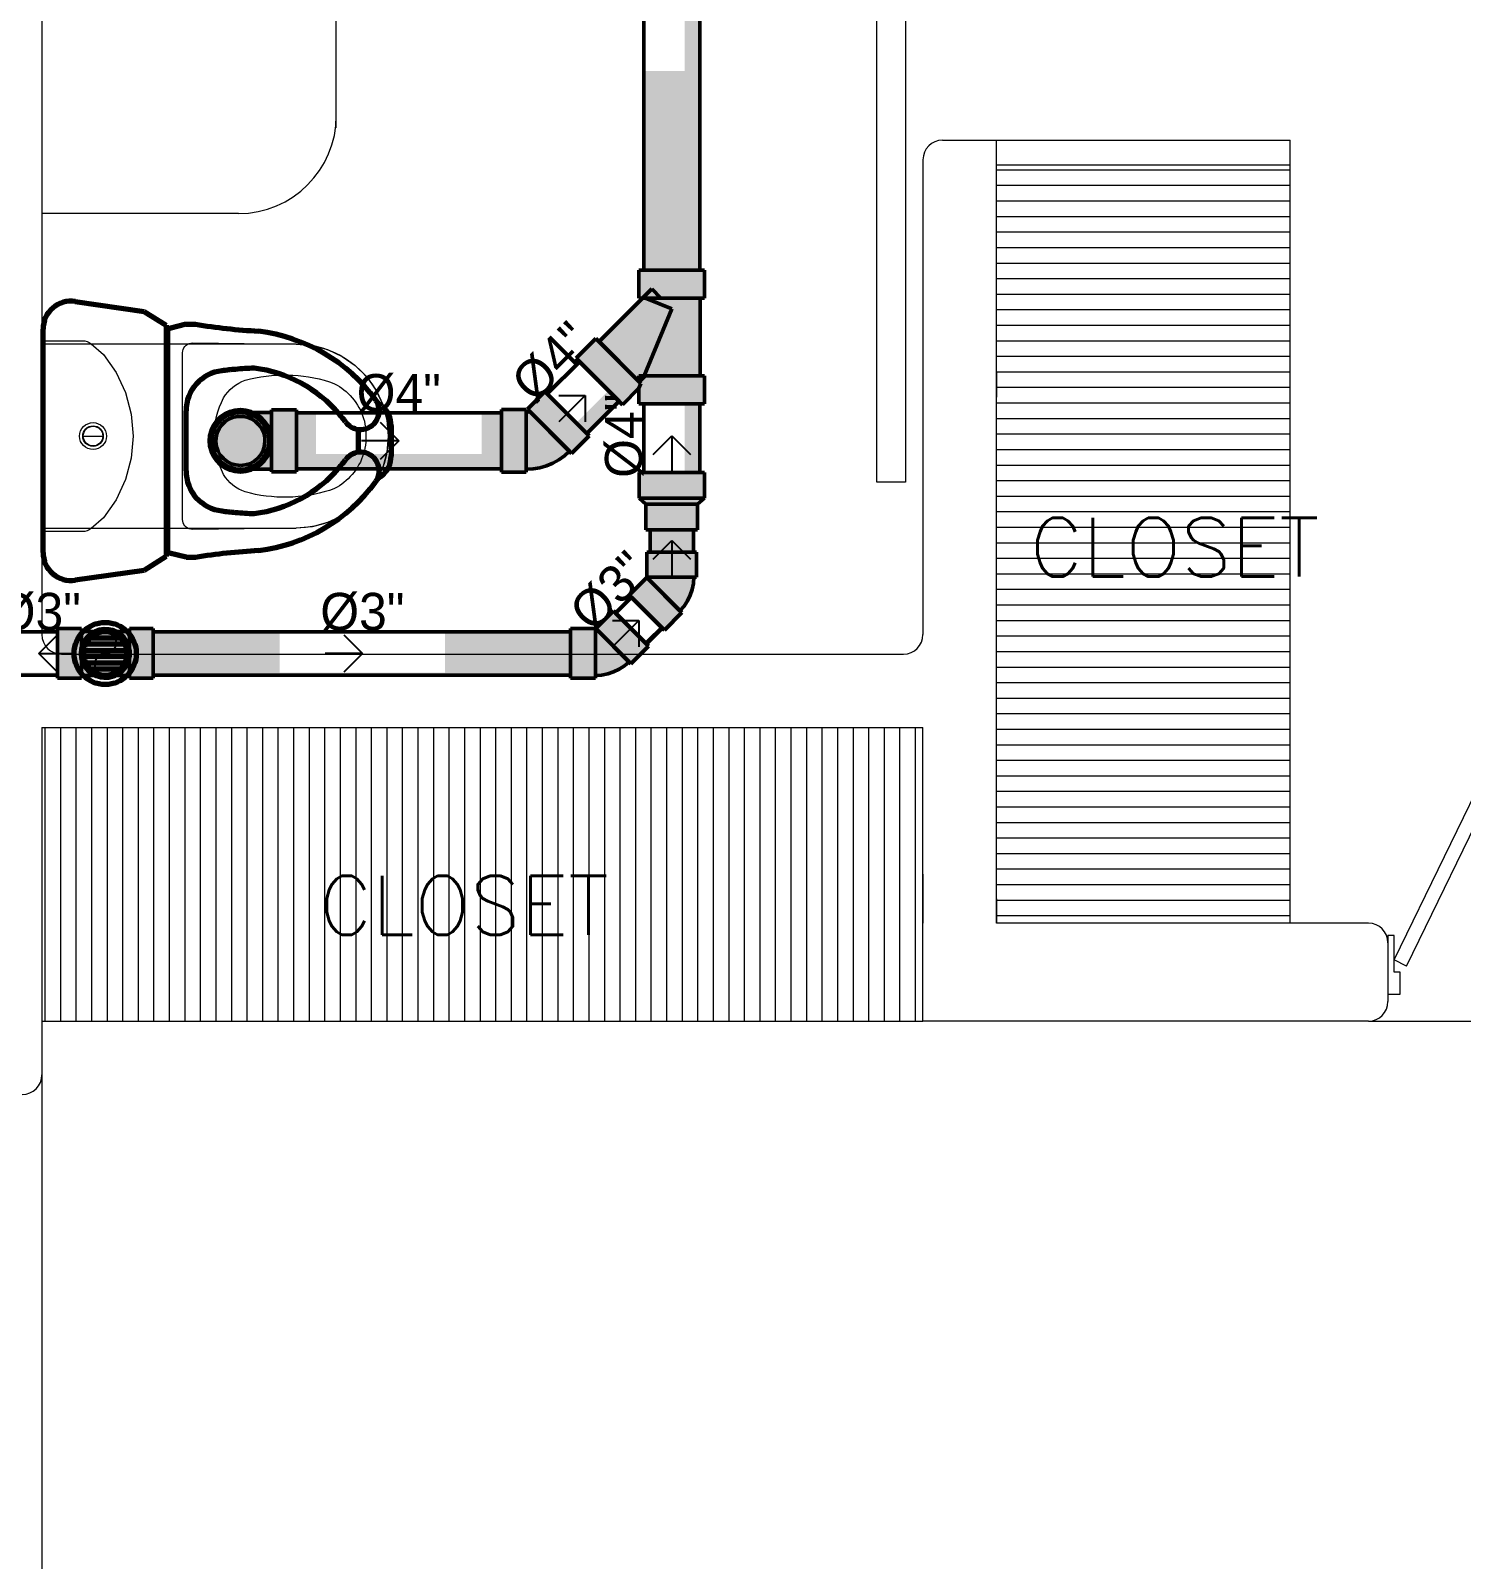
# Model space of a CAD drawing. Header units: metres. Extents: x -232 to 581, y 30 to 789.
# Drawn here: x 105.693 to 108.616, y 395.682 to 398.806 of the extents above; entities that cross this region are included whole.
import ezdxf

# ---------------------------------------------------------------- set-up
doc = ezdxf.new("R2010")
doc.units = ezdxf.units.M
for name, color, linetype, lineweight in [('A-DOOR', 35, 'Continuous', 5), ('A-WALL', 250, 'Continuous', 20), ('baños', 140, 'Continuous', 0), ('closets', 253, 'Continuous', 0), ('P-Fixt-Drn', 94, 'Continuous', 70), ('P-Fixt-Wcl', 94, 'Continuous', 70), ('textos', 7, 'Continuous', 0)]:
    doc.layers.add(name, color=color, linetype=linetype, lineweight=lineweight)
doc.layers.add('G-Risr-Std-Nplt', color=7, linetype='Continuous', lineweight=18, plot=False)
doc.layers.add('M-SY-PIPE-STANDARD-Drenaje Sanitario', color=7, linetype='Continuous', true_color=0x726558)
doc.layers.add('M-SY-PIPE-STANDARD-Drenaje Ventilacion', color=254, linetype='Continuous')
doc.layers.add('PISO', color=7, linetype='Continuous', lineweight=5, true_color=0xe6e6e6)
doc.styles.add('DS-CAST-01', font='GOTHIC.TTF', dxfattribs={"height": 3})
doc.styles.get("Standard").update_dxf_attribs({"font": 'arial.ttf'})

# ---------------------------------------------------------------- blocks, each defined once
blk = doc.blocks.new('puerta 1.00')
at = {"layer": 'A-DOOR'}
for p, q in [((-0.15, -0.0125), (-0.9369, -0.3949)), ((-0.1376, -0.038), (-0.15, -0.0125)), ((-0.1376, -0.038), (-0.9245, -0.4204)), ((-0.8946, -0.3743), (-0.8996, -0.3641)), ((-0.8777, -0.3661), (-0.8826, -0.3559)), ((-0.9369, -0.3949), (-0.9245, -0.4204)), ((-0.8822, -0.3998), (-0.8772, -0.4101)), ((-0.8653, -0.3916), (-0.8603, -0.4018))]:
    blk.add_line(p, q, dxfattribs=at)
for points in [[(-0.08, 0), (-0.08, -0.025), (-0.125, -0.025), (-0.125, -0.0125), (-0.2, -0.0125), (-0.2, 0), (-0.08, 0)], [(-0.08, -0.95), (-0.08, -0.925), (-0.125, -0.925), (-0.125, -0.9375), (-0.2, -0.9375), (-0.2, -0.95), (-0.08, -0.95)]]:
    blk.add_lwpolyline(points, dxfattribs=at)
blk.add_arc((0.0366, 0.1602), 1.1229, 211.1336, 257.8343, dxfattribs=at)
for points in [[(-0.8982, -0.3642), (-0.9033, -0.3642), (-0.912, -0.3591), (-0.917, -0.3504), (-0.917, -0.3403), (-0.912, -0.3316), (-0.9033, -0.3265), (-0.8932, -0.3265), (-0.8844, -0.3316), (-0.8794, -0.3403), (-0.8794, -0.3504), (-0.8844, -0.3591), (-0.8932, -0.3642), (-0.8982, -0.3642)], [(-0.8617, -0.4394), (-0.8667, -0.4394), (-0.8754, -0.4344), (-0.8805, -0.4256), (-0.8805, -0.4156), (-0.8754, -0.4068), (-0.8667, -0.4018), (-0.8566, -0.4018), (-0.8479, -0.4068), (-0.8428, -0.4156), (-0.8428, -0.4257), (-0.8479, -0.4344), (-0.8566, -0.4394), (-0.8617, -0.4394)]]:
    blk.add_open_spline(points, degree=2, dxfattribs=at)
blk = doc.blocks.new('Caroma_ToiletSuites')
at = {"layer": 'baños'}
for p, q in [((-64.3, 696.7), (-94, 682.8)), ((-32.6, 705.1), (-64.3, 696.7)), ((0, 708), (-32.6, 705.1)), ((32.6, 705.1), (0, 708)), ((64.3, 696.7), (32.6, 705.1)), ((94, 682.8), (64.3, 696.7)), ((-120.8, 664), (-144, 640.8)), ((-94, 682.8), (-120.8, 664)), ((120.8, 664), (94, 682.8)), ((144, 640.8), (120.8, 664)), ((-144, 640.8), (-162.8, 614)), ((162.8, 614), (144, 640.8)), ((-162.8, 614), (-176.7, 584.3)), ((176.7, 584.3), (162.8, 614)), ((-176.7, 584.3), (-185.1, 552.6)), ((185.1, 552.6), (176.7, 584.3)), ((-185.1, 552.6), (-188, 520)), ((188, 520), (185.1, 552.6)), ((-188, 520), (-190.5, 308)), ((-188, 0), (-188, 520)), ((188, 520), (188, 0)), ((190.5, 308), (188, 520)), ((-190.5, 308), (-190.2, 304.5)), ((-190.2, 304.5), (-189.3, 301.2)), ((-189.3, 301.2), (-187.8, 298)), ((-187.8, 298), (-185.8, 295.1)), ((-185.8, 295.1), (-183.4, 292.7)), ((-183.4, 292.7), (-180.5, 290.7)), ((-180.5, 290.7), (-177.3, 289.2)), ((-177.3, 289.2), (-174, 288.3)), ((-174, 288.3), (-170.5, 288)), ((-170.5, 288), (170.5, 288)), ((170.5, 288), (174, 288.3)), ((174, 288.3), (177.3, 289.2)), ((177.3, 289.2), (180.5, 290.7)), ((180.5, 290.7), (183.4, 292.7)), ((183.4, 292.7), (185.8, 295.1)), ((185.8, 295.1), (187.8, 298)), ((187.8, 298), (189.3, 301.2)), ((189.3, 301.2), (190.2, 304.5)), ((190.2, 304.5), (190.5, 308)), ((-88.9, 171.3), (-130, 152.2)), ((-45.1, 183.1), (-88.9, 171.3)), ((0, 187), (-45.1, 183.1)), ((45.1, 183.1), (0, 187)), ((88.9, 171.3), (45.1, 183.1)), ((130, 152.2), (88.9, 171.3)), ((-167.1, 126.2), (-188.7, 100.9)), ((-130, 152.2), (-167.1, 126.2)), ((0, 85), (0, 125)), ((167.1, 126.2), (130, 152.2)), ((188.7, 100.9), (167.1, 126.2)), ((-191.4, 97), (-193.4, 92.7)), ((-188.7, 100.9), (-191.4, 97)), ((191.4, 97), (188.7, 100.9)), ((193.4, 92.7), (191.4, 97)), ((-194.6, 88.2), (-195, 83.5)), ((-195, 83.5), (-195, 0)), ((-193.4, 92.7), (-194.6, 88.2)), ((194.6, 88.2), (193.4, 92.7)), ((195, 83.5), (194.6, 88.2)), ((195, 0), (195, 83.5)), ((-195, 0), (195, 0)), ((188, 0), (-188, 0))]:
    blk.add_line(p, q, dxfattribs=at)
for centre, radius, start, end in [((0, 520), 188, 0, 180), ((-2.7, 547.4), 115.2, 88.6565, 137.0404), ((2.7, 547.4), 115.2, 42.9609, 91.3415), ((-18.8, 556.1), 97.6, 134.3372, 160.9897), ((18.8, 556.1), 97.6, 19.01, 45.6643), ((183, 496.7), 307.9, 162.7713, 195.2143), ((-183, 496.7), 307.9, 344.7852, 17.2286), ((-36.1, 442.4), 82.4, 198.763, 239.3582), ((36.1, 442.4), 82.4, 300.6412, 341.2351), ((2.9, 529.9), 177.9, 242.916, 269.0659), ((-2.9, 529.9), 177.9, 270.9339, 297.0836), ((0, 105), 27.5, 0, 180), ((0, 105), 21, 0, 180), ((0, 105), 20, 0, 180), ((0, 105), 27.5, 180, 0), ((0, 105), 21, 180, 0), ((0, 105), 20, 180, 0)]:
    blk.add_arc(centre, radius, start, end, dxfattribs=at)
blk = doc.blocks.new('20.03.2026 LN 09 PRIMER NIVEL ARQ')
at = {"layer": 'closets', "transparency": 33554687}
h = blk.add_hatch(dxfattribs=at)
h.set_pattern_fill('LINE', color=1, scale=0.01, angle=180)
h.set_pattern_definition([(180, (-332.286196, -2867.15681), (-4e-18, -0.03175), [])])
h.paths.add_polyline_path([(3.8635, -45.2432), (3.8635, -46.7932), (4.4635, -46.7932), (4.4635, -45.2432)])
h = blk.add_hatch(dxfattribs=at)
h.set_pattern_fill('LINE', color=1, scale=0.01, angle=90)
h.set_pattern_definition([(90, (197.575293, 48.48093), (-0.03175, 2e-18), [])])
h.paths.add_polyline_path([(2.6689, -46.4044), (2.6689, -46.9932)], flags=16)
h.paths.add_polyline_path([(3.714, -46.3932), (3.714, -46.9932), (1.9135, -46.9932), (1.9135, -46.3932)])
at = {"layer": 'A-DOOR', "color": 1}
blk.add_lwpolyline([(3.6198, -44.7696), (3.6785, -44.7696), (3.6785, -45.8918), (3.6198, -45.8918)], close=True, dxfattribs=at)
at = {"layer": 'A-WALL', "color": 1}
for p, q in [((1.914, -42.8332), (1.914, -46.2032)), ((3.754, -45.1932), (3.864, -45.1932)), ((3.864, -46.7932), (3.864, -45.1932)), ((3.714, -45.2332), (3.714, -46.2032)), ((3.864, -45.6682), (3.864, -45.7182)), ((1.954, -46.2432), (3.674, -46.2432)), ((1.914, -46.3932), (3.714, -46.3932)), ((1.914, -46.3932), (1.914, -47.1032)), ((3.714, -46.9932), (3.714, -46.3932)), ((3.714, -46.6932), (3.714, -46.7932)), ((3.864, -46.7432), (3.864, -46.7932)), ((4.624, -46.7932), (3.864, -46.7932)), ((4.664, -46.8332), (4.664, -46.9532)), ((4.624, -46.9932), (3.7135, -46.9932))]:
    blk.add_line(p, q, dxfattribs=at)
for centre, start, end in [((3.754, -45.2332), 90, 180), ((1.954, -46.2032), 180, 270), ((3.674, -46.2032), 270, 360), ((4.624, -46.8332), 0, 90), ((4.624, -46.9532), 270, 0), ((1.874, -47.1032), 270, 360)]:
    blk.add_arc(centre, 0.04, start, end, dxfattribs=at)
at = {"layer": 'baños', "color": 1}
for p, q in [((2.5155, -45.1681), (2.5155, -43.9431)), ((2.3155, -45.3431), (1.9155, -45.3431))]:
    blk.add_line(p, q, dxfattribs=at)
blk.add_arc((2.3155, -45.1431), 0.2, 270, 0, dxfattribs=at)
at = {"layer": 'closets', "color": 1, "transparency": 33554687}
for p, q in [((3.8635, -45.1932), (4.464, -45.1932)), ((4.464, -46.7932), (4.464, -45.1932)), ((3.8635, -45.2432), (4.464, -45.2432)), ((1.9135, -46.9932), (3.7135, -46.9932))]:
    blk.add_line(p, q, dxfattribs=at)
at = {"layer": 'PISO', "color": 1}
for p, q in [((4.624, -46.9932), (5.654, -46.9932)), ((1.914, -47.1032), (1.914, -48.1332))]:
    blk.add_line(p, q, dxfattribs=at)
at = {"layer": 'A-DOOR', "color": 1, "xscale": -1.000000000000001, "rotation": 90}
blk.add_blockref('puerta 1.00', (4.664, -47.0182), dxfattribs=at)
at = {"layer": 'baños', "color": 1, "xscale": -0.000999999934791, "yscale": 0.000999999934791, "rotation": 270}
blk.add_blockref('Caroma_ToiletSuites', (1.9135, -45.7978), dxfattribs=at)
at = {"layer": 'baños', "color": 1, "linetype": 'Continuous'}
for tag, p in [('MODELNUMBER', (-12.0611, -62.0707)), ('MATERIAL', (-12.0611, -62.0709)), ('PRODUCT', (-12.0611, -62.0708)), ('TRADENAME', (-12.0611, -62.0708))]:
    blk.add_attdef(tag, p, '', height=0.0000254, rotation=359.9999, dxfattribs=at)
at = {"layer": 'textos', "color": 1, "char_height": 0.15, "attachment_point": 9}
for insert, width in [((5.931, -46.085), 3.405477), ((4.4785, -46.8166), 3.404877)]:
    blk.add_mtext('\\pxqc;{\\Fromans|c0;\\H0.8x;CLOSET\\H1.25x; }', dxfattribs=dict(at, insert=insert, width=width))
blk = doc.blocks.new('_Open90')
at = {"color": 0, "linetype": 'ByBlock', "lineweight": -2}
for p, q in [((-0.5, 0.5), (0, 0)), ((0, 0), (-1, 0)), ((0, 0), (-0.5, -0.5))]:
    blk.add_line(p, q, dxfattribs=at)
blk = doc.blocks.new('Aecb_Othr_Rnd_2Line_PipeBreak_Patt_Rise')
at = {"linetype": 'ByBlock', "lineweight": -2}
blk.add_hatch(color=0, dxfattribs=at).paths.add_polyline_path([(1, 0, 0.414214), (0, 1, -1), (0, 0, 1), (0, -1, 0.414214)])
at = {"color": 0, "linetype": 'ByBlock', "lineweight": -2}
for centre, start, end in [((0, 0.5), 270, 90), ((0, -0.5), 90, 270)]:
    blk.add_arc(centre, 0.5, start, end, dxfattribs=at)
at = {"layer": 'G-Risr-Std-Nplt', "color": 0, "linetype": 'ByBlock', "lineweight": -2}
blk.add_circle((0, 0), 1, dxfattribs=at)
blk = doc.blocks.new('Aecb_Duct_Rnd_2Line_Open')
at = {"layer": 'G-Risr-Std-Nplt', "color": 0, "linetype": 'ByBlock', "lineweight": -2}
blk.add_circle((0, 0), 1, dxfattribs=at)
blk = doc.blocks.new('DR 20.03.26 LN09')
at = {"layer": 'M-SY-PIPE-STANDARD-Drenaje Sanitario', "linetype": 'Continuous', "lineweight": 50}
for points in [[(-14228.69, -2317.8), (-14230.94, -2317.8), (-14230.94, -2333.83), (-14227.64, -2333.83), (-14227.64, -2347.13), (-14230.94, -2347.13), (-14230.94, -2363.15), (-14228.69, -2363.15), (-14226.44, -2363.15), (-14226.44, -2317.8)], [(-14234.8, -2368.65), (-14236.39, -2370.24), (-14232.65, -2373.98), (-14231.33, -2372.65), (-14231.33, -2373.9), (-14226.05, -2373.9), (-14226.05, -2371.65), (-14226.41, -2371.65), (-14226.41, -2365.4), (-14226.05, -2365.4), (-14226.05, -2363.15), (-14231.33, -2363.15), (-14231.33, -2365.4), (-14231.04, -2365.4), (-14234.54, -2368.9)], [(-14242.4, -2376.89), (-14242.4, -2379.41), (-14240.4, -2379.41), (-14240.4, -2379.17), (-14239.85, -2379.14), (-14239.3, -2379.05), (-14238.77, -2378.89), (-14238.26, -2378.68), (-14237.78, -2378.42), (-14237.33, -2378.1), (-14236.92, -2377.73), (-14236.75, -2377.9), (-14235.34, -2376.48), (-14238.89, -2372.92), (-14240.31, -2374.34), (-14240.14, -2374.5), (-14240.19, -2374.54), (-14240.23, -2374.57), (-14240.29, -2374.59), (-14240.34, -2374.6), (-14240.4, -2374.61), (-14240.4, -2374.37), (-14242.4, -2374.37)], [(-14235.52, -2376.29), (-14232.93, -2373.7), (-14233.78, -2372.85), (-14236.37, -2375.44)], [(-14265.87, -2376.45), (-14265.9, -2376.89), (-14265.87, -2377.33), (-14265.75, -2377.75), (-14265.57, -2378.14), (-14265.32, -2378.5), (-14265.01, -2378.81), (-14264.65, -2379.06), (-14264.25, -2379.25), (-14263.83, -2379.36), (-14263.39, -2379.4), (-14262.96, -2379.36), (-14262.54, -2379.25), (-14262.14, -2379.06), (-14261.78, -2378.81), (-14261.47, -2378.5), (-14261.22, -2378.14), (-14261.04, -2377.75), (-14260.92, -2377.33), (-14260.88, -2376.89), (-14260.92, -2376.45), (-14261.04, -2376.03), (-14261.22, -2375.63), (-14261.47, -2375.28), (-14261.78, -2374.97), (-14262.14, -2374.72), (-14262.54, -2374.53), (-14262.96, -2374.42), (-14263.39, -2374.38), (-14263.83, -2374.42), (-14264.25, -2374.53), (-14264.65, -2374.72), (-14265.01, -2374.97), (-14265.32, -2375.28), (-14265.57, -2375.63), (-14265.75, -2376.03)], [(-14265.86, -2376.46), (-14265.89, -2376.89), (-14265.86, -2377.32), (-14265.74, -2377.74), (-14265.56, -2378.14), (-14265.31, -2378.5), (-14265, -2378.8), (-14264.64, -2379.05), (-14264.25, -2379.24), (-14263.83, -2379.35), (-14263.39, -2379.39), (-14262.96, -2379.35), (-14262.54, -2379.24), (-14262.37, -2379.16), (-14262.37, -2379.17), (-14260.89, -2379.17), (-14260.89, -2379.39), (-14258.89, -2379.39), (-14258.89, -2374.39), (-14260.89, -2374.39), (-14260.89, -2374.61), (-14262.37, -2374.61), (-14262.37, -2374.62), (-14262.54, -2374.54), (-14262.96, -2374.43), (-14263.39, -2374.39), (-14263.83, -2374.43), (-14264.25, -2374.54), (-14264.64, -2374.72), (-14265, -2374.97), (-14265.31, -2375.28), (-14265.56, -2375.64), (-14265.74, -2376.03)], [(-14226.44, -2379.43), (-14226.44, -2373.9), (-14227.64, -2373.9), (-14227.64, -2379.43)], [(-14265.63, -2376.68), (-14265.63, -2377.1), (-14265.56, -2377.51), (-14265.41, -2377.89), (-14265.19, -2378.25), (-14264.91, -2378.55), (-14264.58, -2378.8), (-14264.21, -2378.99), (-14263.81, -2379.1), (-14263.39, -2379.14), (-14262.98, -2379.1), (-14262.58, -2378.99), (-14262.21, -2378.8), (-14261.88, -2378.55), (-14261.6, -2378.25), (-14261.38, -2377.89), (-14261.23, -2377.51), (-14261.15, -2377.1), (-14261.15, -2376.68), (-14261.23, -2376.27), (-14261.38, -2375.89), (-14261.6, -2375.53), (-14261.88, -2375.23), (-14262.21, -2374.98), (-14262.58, -2374.79), (-14262.98, -2374.68), (-14263.39, -2374.64), (-14263.81, -2374.68), (-14264.21, -2374.79), (-14264.58, -2374.98), (-14264.91, -2375.23), (-14265.19, -2375.53), (-14265.41, -2375.89), (-14265.56, -2376.27)], [(-14258.89, -2376.89), (-14258.89, -2379.14), (-14242.4, -2379.14), (-14242.4, -2376.89), (-14242.4, -2374.64), (-14243.99, -2374.64), (-14243.99, -2377.94), (-14257.3, -2377.94), (-14257.3, -2374.64), (-14258.89, -2374.64)], [(-14231.31, -2379.43), (-14231.31, -2381.51), (-14230.77, -2381.98), (-14230.77, -2384.06), (-14226.61, -2384.06), (-14226.61, -2381.98), (-14226.06, -2381.51), (-14226.06, -2379.43)], [(-14230.44, -2384.06), (-14230.44, -2385.86), (-14228.69, -2385.86), (-14226.94, -2385.86), (-14226.94, -2384.06), (-14228.69, -2384.06)], [(-14230.7, -2387.89), (-14232.11, -2389.3), (-14229.28, -2392.13), (-14227.87, -2390.71), (-14228.03, -2390.56), (-14227.7, -2390.18), (-14227.42, -2389.77), (-14227.2, -2389.32), (-14227.04, -2388.85), (-14226.94, -2388.36), (-14226.91, -2387.86), (-14226.69, -2387.86), (-14226.69, -2385.86), (-14230.69, -2385.86), (-14230.69, -2387.86), (-14230.47, -2387.86), (-14230.47, -2387.91), (-14230.49, -2387.96), (-14230.51, -2388), (-14230.54, -2388.04)], [(-14236.83, -2392), (-14236.83, -2396), (-14234.83, -2396), (-14234.83, -2395.78), (-14234.33, -2395.75), (-14233.84, -2395.65), (-14233.37, -2395.49), (-14232.92, -2395.27), (-14232.5, -2394.99), (-14232.13, -2394.66), (-14231.97, -2394.82), (-14230.56, -2393.4), (-14233.39, -2390.57), (-14234.8, -2391.99), (-14234.65, -2392.14), (-14234.68, -2392.17), (-14234.73, -2392.2), (-14234.78, -2392.21), (-14234.83, -2392.22), (-14234.83, -2392)], [(-14273.34, -2395.77), (-14273.35, -2395.78), (-14272.32, -2395.78), (-14272.32, -2396), (-14270.41, -2396), (-14270.41, -2392), (-14272.32, -2392), (-14272.32, -2392.22), (-14273.35, -2392.22), (-14273.34, -2392.23), (-14273.6, -2392.11), (-14273.97, -2392.02), (-14274.35, -2392), (-14274.73, -2392.05), (-14275.09, -2392.18), (-14275.16, -2392.22), (-14275.16, -2392.22), (-14276.19, -2392.22), (-14276.19, -2392), (-14278.1, -2392), (-14278.1, -2396), (-14276.19, -2396), (-14276.19, -2395.78), (-14275.16, -2395.78), (-14275.16, -2395.77), (-14275.09, -2395.82), (-14274.73, -2395.94), (-14274.35, -2396), (-14273.97, -2395.98), (-14273.6, -2395.89)], [(-14276.23, -2393.71), (-14276.25, -2394.09), (-14276.2, -2394.47), (-14276.07, -2394.83), (-14275.88, -2395.16), (-14275.63, -2395.45), (-14275.34, -2395.68), (-14275, -2395.85), (-14274.63, -2395.96), (-14274.25, -2396), (-14273.88, -2395.96), (-14273.51, -2395.85), (-14273.17, -2395.68), (-14272.87, -2395.45), (-14272.63, -2395.16), (-14272.44, -2394.83), (-14272.31, -2394.47), (-14272.26, -2394.09), (-14272.28, -2393.71), (-14272.36, -2393.34), (-14272.52, -2393), (-14272.74, -2392.69), (-14273.02, -2392.43), (-14273.34, -2392.22), (-14273.69, -2392.08), (-14274.06, -2392.01), (-14274.44, -2392.01), (-14274.82, -2392.08), (-14275.17, -2392.22), (-14275.49, -2392.43), (-14275.77, -2392.69), (-14275.99, -2393), (-14276.14, -2393.34)], [(-14275.99, -2393.75), (-14276, -2394.08), (-14275.96, -2394.41), (-14275.85, -2394.72), (-14275.68, -2395.01), (-14275.46, -2395.26), (-14275.2, -2395.47), (-14274.91, -2395.62), (-14274.59, -2395.72), (-14274.25, -2395.75), (-14273.92, -2395.72), (-14273.6, -2395.62), (-14273.31, -2395.47), (-14273.05, -2395.26), (-14272.83, -2395.01), (-14272.66, -2394.72), (-14272.55, -2394.41), (-14272.51, -2394.08), (-14272.52, -2393.75), (-14272.6, -2393.43), (-14272.74, -2393.12), (-14272.93, -2392.85), (-14273.17, -2392.62), (-14273.45, -2392.44), (-14273.76, -2392.32), (-14274.09, -2392.26), (-14274.42, -2392.26), (-14274.75, -2392.32), (-14275.06, -2392.44), (-14275.34, -2392.62), (-14275.58, -2392.85), (-14275.77, -2393.12), (-14275.91, -2393.43)], [(-14270.41, -2394), (-14270.41, -2395.75), (-14236.83, -2395.75), (-14236.83, -2394), (-14236.83, -2392.25), (-14246.93, -2392.25), (-14246.93, -2395.55), (-14260.23, -2395.55), (-14260.23, -2392.25), (-14270.41, -2392.25)], [(-14230.73, -2393.22), (-14229.46, -2391.95), (-14229.6, -2391.81), (-14230.88, -2393.08)]]:
    blk.add_hatch(color=251, dxfattribs=at).paths.add_polyline_path(points, flags=0)
at = {"layer": 'M-SY-PIPE-STANDARD-Drenaje Ventilacion', "linetype": 'Continuous', "lineweight": 50}
blk.add_hatch(color=254, dxfattribs=at).paths.add_polyline_path([(-14281.68, -2395.75), (-14278.1, -2395.75), (-14278.1, -2395.55), (-14281.68, -2395.55)], flags=0)
at = {"layer": 'M-SY-PIPE-STANDARD-Drenaje Sanitario', "color": 251, "linetype": 'Continuous', "lineweight": 50}
for points in [[(-14230.94, -2317.8), (-14230.94, -2363.15)], [(-14226.44, -2363.15), (-14226.44, -2317.8)], [(-14226.05, -2363.15), (-14231.33, -2363.15)], [(-14231.33, -2363.15), (-14231.33, -2365.4)], [(-14230.94, -2363.15), (-14226.44, -2363.15)], [(-14226.05, -2363.15), (-14226.05, -2365.4)], [(-14234.54, -2368.9), (-14230.3, -2364.66)], [(-14231.33, -2365.4), (-14226.05, -2365.4)], [(-14229.56, -2365.4), (-14230.8, -2365.4)], [(-14230.8, -2365.4), (-14228.69, -2366.27)], [(-14230.3, -2364.66), (-14229.56, -2365.4)], [(-14226.41, -2365.4), (-14229.56, -2365.4)], [(-14226.41, -2371.65), (-14226.41, -2365.4)], [(-14228.69, -2366.27), (-14230.91, -2371.65)], [(-14234.8, -2368.65), (-14236.39, -2370.24)], [(-14231.17, -2372.27), (-14234.8, -2368.65)], [(-14231.32, -2372.13), (-14234.54, -2368.9)], [(-14236.11, -2370.52), (-14238.71, -2373.11)], [(-14236.39, -2370.24), (-14232.65, -2373.98)], [(-14232.93, -2373.7), (-14236.11, -2370.52)], [(-14226.05, -2371.65), (-14231.33, -2371.65)], [(-14231.33, -2371.65), (-14231.33, -2372.12)], [(-14230.84, -2371.65), (-14231.32, -2372.13)], [(-14230.91, -2371.65), (-14230.84, -2371.65), (-14230.84, -2371.65)], [(-14230.91, -2371.65), (-14230.84, -2371.65)], [(-14226.41, -2371.65), (-14230.84, -2371.65)], [(-14226.05, -2371.65), (-14226.05, -2373.9)], [(-14240.31, -2374.34), (-14238.89, -2372.92)], [(-14235.34, -2376.48), (-14238.89, -2372.92)], [(-14238.71, -2373.11), (-14235.52, -2376.29)], [(-14231.33, -2372.65), (-14232.65, -2373.98)], [(-14231.33, -2372.65), (-14231.17, -2372.27)], [(-14231.33, -2372.65), (-14231.33, -2373.9)], [(-14263.39, -2379.4), (-14263.83, -2379.36), (-14264.25, -2379.25), (-14264.65, -2379.06), (-14265.01, -2378.81), (-14265.32, -2378.5), (-14265.57, -2378.14), (-14265.75, -2377.75), (-14265.87, -2377.33), (-14265.9, -2376.89), (-14265.87, -2376.45), (-14265.75, -2376.03), (-14265.57, -2375.63), (-14265.32, -2375.28), (-14265.01, -2374.97), (-14264.65, -2374.72), (-14264.25, -2374.53), (-14263.83, -2374.42), (-14263.39, -2374.38), (-14262.96, -2374.42), (-14262.54, -2374.53), (-14262.14, -2374.72), (-14261.78, -2374.97), (-14261.47, -2375.28), (-14261.22, -2375.63), (-14261.04, -2376.03), (-14260.92, -2376.45), (-14260.88, -2376.89), (-14260.92, -2377.33), (-14261.04, -2377.75), (-14261.22, -2378.14), (-14261.47, -2378.5), (-14261.78, -2378.81), (-14262.14, -2379.06), (-14262.54, -2379.25), (-14262.96, -2379.36), (-14263.39, -2379.4)], [(-14263.39, -2379.4), (-14262.96, -2379.36), (-14262.54, -2379.25), (-14262.14, -2379.06), (-14261.78, -2378.81), (-14261.47, -2378.5), (-14261.22, -2378.14), (-14261.04, -2377.75), (-14260.92, -2377.33), (-14260.88, -2376.89), (-14260.92, -2376.45), (-14261.04, -2376.03), (-14261.22, -2375.63), (-14261.47, -2375.28), (-14261.78, -2374.97), (-14262.14, -2374.72), (-14262.54, -2374.53), (-14262.96, -2374.42), (-14263.39, -2374.38), (-14263.83, -2374.42), (-14264.25, -2374.53), (-14264.65, -2374.72), (-14265.01, -2374.97), (-14265.32, -2375.28), (-14265.57, -2375.63), (-14265.75, -2376.03), (-14265.87, -2376.45), (-14265.9, -2376.89), (-14265.87, -2377.33), (-14265.75, -2377.75), (-14265.57, -2378.14), (-14265.32, -2378.5), (-14265.01, -2378.81), (-14264.65, -2379.06), (-14264.25, -2379.25), (-14263.83, -2379.36), (-14263.39, -2379.4)], [(-14263.39, -2379.39), (-14262.96, -2379.35), (-14262.54, -2379.24), (-14262.14, -2379.05), (-14261.79, -2378.8), (-14261.48, -2378.5), (-14261.23, -2378.14), (-14261.04, -2377.74), (-14260.93, -2377.32), (-14260.89, -2376.89), (-14260.93, -2376.46), (-14261.04, -2376.03), (-14261.23, -2375.64), (-14261.48, -2375.28), (-14261.79, -2374.97), (-14262.14, -2374.72), (-14262.54, -2374.54), (-14262.96, -2374.43), (-14263.39, -2374.39), (-14263.83, -2374.43), (-14264.25, -2374.54), (-14264.64, -2374.72), (-14265, -2374.97), (-14265.31, -2375.28), (-14265.56, -2375.64), (-14265.74, -2376.03), (-14265.86, -2376.46), (-14265.89, -2376.89), (-14265.86, -2377.32), (-14265.74, -2377.74), (-14265.56, -2378.14), (-14265.31, -2378.5), (-14265, -2378.8), (-14264.64, -2379.05), (-14264.25, -2379.24), (-14263.83, -2379.35), (-14263.39, -2379.39)], [(-14260.89, -2374.39), (-14260.89, -2376.89)], [(-14260.89, -2374.39), (-14258.89, -2374.39)], [(-14258.89, -2379.39), (-14258.89, -2374.39)], [(-14242.4, -2374.37), (-14242.4, -2376.89)], [(-14242.4, -2374.37), (-14240.4, -2374.37)], [(-14240.4, -2376.89), (-14240.4, -2374.37)], [(-14240.31, -2374.34), (-14236.75, -2377.9)], [(-14235.52, -2376.29), (-14232.93, -2373.7)], [(-14231.33, -2373.9), (-14226.05, -2373.9)], [(-14226.44, -2373.9), (-14230.94, -2373.9)], [(-14230.94, -2373.9), (-14230.94, -2379.43)], [(-14226.44, -2379.43), (-14226.44, -2373.9)], [(-14263.39, -2379.17), (-14262.97, -2379.13), (-14262.57, -2379.02), (-14262.19, -2378.83), (-14261.86, -2378.58), (-14261.57, -2378.26), (-14261.35, -2377.91), (-14261.2, -2377.51), (-14261.12, -2377.1), (-14261.12, -2376.68), (-14261.2, -2376.27), (-14261.35, -2375.87), (-14261.57, -2375.51), (-14261.86, -2375.2), (-14262.19, -2374.95), (-14262.57, -2374.76), (-14262.97, -2374.65), (-14263.39, -2374.61), (-14263.81, -2374.65), (-14264.22, -2374.76), (-14264.59, -2374.95), (-14264.93, -2375.2), (-14265.21, -2375.51), (-14265.44, -2375.87), (-14265.59, -2376.27), (-14265.67, -2376.68), (-14265.67, -2377.1), (-14265.59, -2377.51), (-14265.44, -2377.91), (-14265.21, -2378.26), (-14264.93, -2378.58), (-14264.59, -2378.83), (-14264.22, -2379.02), (-14263.81, -2379.13), (-14263.39, -2379.17)], [(-14263.39, -2378.87), (-14263.02, -2378.83), (-14262.66, -2378.73), (-14262.32, -2378.55), (-14262.03, -2378.32), (-14261.78, -2378.04), (-14261.59, -2377.71), (-14261.47, -2377.36), (-14261.42, -2376.98), (-14261.44, -2376.61), (-14261.52, -2376.24), (-14261.68, -2375.9), (-14261.9, -2375.59), (-14262.17, -2375.33), (-14262.49, -2375.13), (-14262.84, -2374.99), (-14263.21, -2374.92), (-14263.58, -2374.92), (-14263.95, -2374.99), (-14264.3, -2375.13), (-14264.62, -2375.33), (-14264.89, -2375.59), (-14265.11, -2375.9), (-14265.26, -2376.24), (-14265.35, -2376.61), (-14265.37, -2376.98), (-14265.32, -2377.36), (-14265.19, -2377.71), (-14265.01, -2378.04), (-14264.76, -2378.32), (-14264.46, -2378.55), (-14264.13, -2378.73), (-14263.77, -2378.83), (-14263.39, -2378.87)], [(-14263.39, -2378.87), (-14263.02, -2378.83), (-14262.66, -2378.73), (-14262.32, -2378.55), (-14262.03, -2378.32), (-14261.78, -2378.04), (-14261.59, -2377.71), (-14261.47, -2377.36), (-14261.42, -2376.98), (-14261.44, -2376.61), (-14261.52, -2376.24), (-14261.68, -2375.9), (-14261.9, -2375.59), (-14262.17, -2375.33), (-14262.49, -2375.13), (-14262.84, -2374.99), (-14263.21, -2374.92), (-14263.58, -2374.92), (-14263.95, -2374.99), (-14264.3, -2375.13), (-14264.62, -2375.33), (-14264.89, -2375.59), (-14265.11, -2375.9), (-14265.26, -2376.24), (-14265.35, -2376.61), (-14265.37, -2376.98), (-14265.32, -2377.36), (-14265.19, -2377.71), (-14265.01, -2378.04), (-14264.76, -2378.32), (-14264.46, -2378.55), (-14264.13, -2378.73), (-14263.77, -2378.83), (-14263.39, -2378.87)], [(-14260.89, -2374.61), (-14263.39, -2374.61)], [(-14260.89, -2379.17), (-14260.89, -2374.61)], [(-14242.4, -2374.64), (-14258.89, -2374.64)], [(-14258.89, -2374.64), (-14258.89, -2379.14)], [(-14242.4, -2379.14), (-14242.4, -2374.64)], [(-14240.4, -2374.61), (-14240.34, -2374.6), (-14240.29, -2374.59), (-14240.23, -2374.57), (-14240.19, -2374.54), (-14240.14, -2374.5)], [(-14240.4, -2379.17), (-14240.4, -2374.61)], [(-14240.14, -2374.5), (-14236.92, -2377.73)], [(-14236.75, -2377.9), (-14235.34, -2376.48)], [(-14260.89, -2376.89), (-14260.89, -2379.39)], [(-14242.4, -2376.89), (-14242.4, -2379.41)], [(-14240.4, -2379.41), (-14240.4, -2376.89)], [(-14236.92, -2377.73), (-14237.33, -2378.1), (-14237.78, -2378.42), (-14238.26, -2378.68), (-14238.77, -2378.89), (-14239.3, -2379.05), (-14239.85, -2379.14), (-14240.4, -2379.17)], [(-14263.39, -2379.17), (-14260.89, -2379.17)], [(-14258.89, -2379.14), (-14242.4, -2379.14)], [(-14260.89, -2379.39), (-14258.89, -2379.39)], [(-14242.4, -2379.41), (-14240.4, -2379.41)], [(-14226.06, -2379.43), (-14231.31, -2379.43)], [(-14231.31, -2379.43), (-14231.31, -2381.51)], [(-14230.94, -2379.43), (-14226.44, -2379.43)], [(-14226.06, -2379.43), (-14226.06, -2381.51)], [(-14230.77, -2381.98), (-14231.31, -2381.51)], [(-14231.31, -2381.51), (-14226.06, -2381.51)], [(-14231.31, -2381.51), (-14226.06, -2381.51)], [(-14226.06, -2381.51), (-14226.61, -2381.98)], [(-14226.61, -2381.98), (-14230.77, -2381.98)], [(-14226.61, -2381.98), (-14230.77, -2381.98)], [(-14230.77, -2381.98), (-14230.77, -2384.06)], [(-14226.61, -2381.98), (-14226.61, -2384.06)], [(-14230.77, -2384.06), (-14226.61, -2384.06)], [(-14230.44, -2384.06), (-14230.44, -2385.86)], [(-14226.94, -2384.06), (-14230.44, -2384.06)], [(-14226.94, -2385.86), (-14226.94, -2384.06)], [(-14230.69, -2385.86), (-14230.69, -2387.86)], [(-14226.69, -2385.86), (-14230.69, -2385.86)], [(-14230.44, -2385.86), (-14226.94, -2385.86)], [(-14226.69, -2385.86), (-14226.69, -2387.86)], [(-14230.7, -2387.89), (-14232.11, -2389.3)], [(-14227.87, -2390.71), (-14230.7, -2387.89)], [(-14230.69, -2387.86), (-14226.69, -2387.86)], [(-14230.54, -2388.04), (-14230.51, -2388), (-14230.49, -2387.96), (-14230.47, -2387.91), (-14230.47, -2387.86)], [(-14230.47, -2387.86), (-14226.91, -2387.86)], [(-14226.91, -2387.86), (-14226.94, -2388.36), (-14227.04, -2388.85), (-14227.2, -2389.32), (-14227.42, -2389.77), (-14227.7, -2390.18), (-14228.03, -2390.56)], [(-14228.03, -2390.56), (-14230.54, -2388.04)], [(-14231.94, -2389.48), (-14233.21, -2390.75)], [(-14232.11, -2389.3), (-14229.28, -2392.13)], [(-14229.46, -2391.95), (-14231.94, -2389.48)], [(-14233.39, -2390.57), (-14234.8, -2391.99)], [(-14230.56, -2393.4), (-14233.39, -2390.57)], [(-14233.21, -2390.75), (-14230.73, -2393.22)], [(-14227.87, -2390.71), (-14229.28, -2392.13)], [(-14278.1, -2392), (-14278.1, -2396)], [(-14276.19, -2392), (-14278.1, -2392)], [(-14276.25, -2394), (-14276.22, -2394.38), (-14276.11, -2394.74), (-14275.94, -2395.08), (-14275.7, -2395.38), (-14275.41, -2395.63), (-14275.09, -2395.82), (-14274.73, -2395.94), (-14274.35, -2396), (-14273.97, -2395.98), (-14273.6, -2395.89), (-14273.25, -2395.73), (-14272.94, -2395.51), (-14272.68, -2395.23), (-14272.48, -2394.91), (-14272.34, -2394.56), (-14272.26, -2394.19), (-14272.26, -2393.81), (-14272.34, -2393.43), (-14272.48, -2393.08), (-14272.68, -2392.76), (-14272.94, -2392.49), (-14273.25, -2392.27), (-14273.6, -2392.11), (-14273.97, -2392.02), (-14274.35, -2392), (-14274.73, -2392.05), (-14275.09, -2392.18), (-14275.41, -2392.37), (-14275.7, -2392.62), (-14275.94, -2392.92), (-14276.11, -2393.25), (-14276.22, -2393.62), (-14276.25, -2394)], [(-14274.25, -2396), (-14274.63, -2395.96), (-14275, -2395.85), (-14275.34, -2395.68), (-14275.63, -2395.45), (-14275.88, -2395.16), (-14276.07, -2394.83), (-14276.2, -2394.47), (-14276.25, -2394.09), (-14276.23, -2393.71), (-14276.14, -2393.34), (-14275.99, -2393), (-14275.77, -2392.69), (-14275.49, -2392.43), (-14275.17, -2392.22), (-14274.82, -2392.08), (-14274.44, -2392.01), (-14274.06, -2392.01), (-14273.69, -2392.08), (-14273.34, -2392.22), (-14273.02, -2392.43), (-14272.74, -2392.69), (-14272.52, -2393), (-14272.36, -2393.34), (-14272.28, -2393.71), (-14272.26, -2394.09), (-14272.31, -2394.47), (-14272.44, -2394.83), (-14272.63, -2395.16), (-14272.87, -2395.45), (-14273.17, -2395.68), (-14273.51, -2395.85), (-14273.88, -2395.96), (-14274.25, -2396)], [(-14276.19, -2393.5), (-14276.19, -2392)], [(-14276.19, -2392.22), (-14276.19, -2395.78)], [(-14276.19, -2392.22), (-14272.32, -2392.22)], [(-14276.04, -2394), (-14276, -2394.34), (-14275.91, -2394.66), (-14275.75, -2394.96), (-14275.54, -2395.23), (-14275.29, -2395.45), (-14274.99, -2395.62), (-14274.67, -2395.73), (-14274.34, -2395.78), (-14274, -2395.76), (-14273.67, -2395.68), (-14273.36, -2395.54), (-14273.09, -2395.34), (-14272.85, -2395.1), (-14272.67, -2394.81), (-14272.55, -2394.5), (-14272.48, -2394.17), (-14272.48, -2393.83), (-14272.55, -2393.5), (-14272.67, -2393.18), (-14272.85, -2392.9), (-14273.09, -2392.65), (-14273.36, -2392.46), (-14273.67, -2392.31), (-14274, -2392.23), (-14274.34, -2392.22), (-14274.67, -2392.27), (-14274.99, -2392.38), (-14275.29, -2392.55), (-14275.54, -2392.77), (-14275.75, -2393.03), (-14275.91, -2393.34), (-14276, -2393.66), (-14276.04, -2394)], [(-14272.32, -2392), (-14272.32, -2393.5)], [(-14270.41, -2392), (-14272.32, -2392)], [(-14272.32, -2395.78), (-14272.32, -2392.22)], [(-14270.41, -2396), (-14270.41, -2392)], [(-14236.83, -2392.25), (-14270.41, -2392.25)], [(-14270.41, -2392.25), (-14270.41, -2395.75)], [(-14236.83, -2392), (-14236.83, -2396)], [(-14234.83, -2392), (-14236.83, -2392)], [(-14236.83, -2395.75), (-14236.83, -2392.25)], [(-14234.83, -2396), (-14234.83, -2392)], [(-14234.83, -2392.22), (-14234.78, -2392.21), (-14234.73, -2392.2), (-14234.68, -2392.17), (-14234.65, -2392.14)], [(-14234.83, -2395.78), (-14234.83, -2392.22)], [(-14234.8, -2391.99), (-14231.97, -2394.82)], [(-14234.65, -2392.14), (-14232.13, -2394.66)], [(-14230.73, -2393.22), (-14229.46, -2391.95)], [(-14230.56, -2393.4), (-14231.97, -2394.82)], [(-14276.19, -2396), (-14276.19, -2394.49)], [(-14272.32, -2394.49), (-14272.32, -2396)], [(-14232.13, -2394.66), (-14232.5, -2394.99), (-14232.92, -2395.27), (-14233.37, -2395.49), (-14233.84, -2395.65), (-14234.33, -2395.75), (-14234.83, -2395.78)], [(-14276.19, -2396), (-14278.1, -2396)], [(-14276.19, -2395.78), (-14272.32, -2395.78)], [(-14270.41, -2396), (-14272.32, -2396)], [(-14270.41, -2395.75), (-14236.83, -2395.75)], [(-14234.83, -2396), (-14236.83, -2396)]]:
    blk.add_lwpolyline(points, dxfattribs=at)
at = {"layer": 'M-SY-PIPE-STANDARD-Drenaje Ventilacion', "color": 254, "linetype": 'Continuous', "lineweight": 50}
for points in [[(-14278.1, -2392.25), (-14281.68, -2392.25)], [(-14278.1, -2395.75), (-14278.1, -2392.25)], [(-14281.68, -2395.75), (-14278.1, -2395.75)]]:
    blk.add_lwpolyline(points, dxfattribs=at)
at = {"layer": 'P-Fixt-Drn', "color": 94, "linetype": 'Continuous', "lineweight": 70}
for p, q in [((-14275.49, -2392.75), (-14273.04, -2392.75)), ((-14276, -2393.75), (-14272.53, -2393.75)), ((-14272.68, -2393.25), (-14275.85, -2393.25)), ((-14272.53, -2394.25), (-14276, -2394.25)), ((-14275.85, -2394.75), (-14272.68, -2394.75)), ((-14273.04, -2395.25), (-14275.49, -2395.25))]:
    blk.add_line(p, q, dxfattribs=at)
blk.add_circle((-14274.27, -2394), 2.5, dxfattribs=at)
for start, end in [(134.4153, 154.6231), (134.4153, 154.6231), (45.5847, 134.4153), (25.3769, 45.5847), (25.3769, 45.5847), (171.7868, 188.2132), (171.7868, 188.2132), (154.6231, 171.7868), (8.2132, 25.3769), (351.7868, 8.2132), (351.7868, 8.2132), (188.2132, 205.3769), (205.3769, 225.5847), (205.3769, 225.5847), (225.5847, 314.4153), (314.4153, 334.6231), (314.4153, 334.6231), (334.6231, 351.7868)]:
    blk.add_arc((-14274.27, -2394), 1.75, start, end, dxfattribs=at)
at = {"layer": 'P-Fixt-Wcl', "color": 94, "linetype": 'Continuous', "lineweight": 70}
for p, q in [((-14276.7, -2365.67, 14.25), (-14271.15, -2366.47, 14.25)), ((-14271.15, -2366.47, 14.25), (-14269.37, -2367.58, 14.25)), ((-14279.27, -2385.88, 14.25), (-14279.27, -2367.9, 14.25)), ((-14269.37, -2367.58, 14.25), (-14269.37, -2367.84, 14.25)), ((-14269.37, -2367.84, 14.25), (-14269.37, -2385.94, 14.25)), ((-14269.37, -2367.84, 14.25), (-14269.1, -2367.85, 14.25)), ((-14269.1, -2367.85, 14.25), (-14269.27, -2367.89, 14.25)), ((-14269.27, -2367.89, 14.25), (-14269.27, -2385.89, 14.25)), ((-14267.77, -2367.51, 14.25), (-14269.1, -2367.85, 14.25)), ((-14267.77, -2367.51, 14.25), (-14267.02, -2367.51, 14.25)), ((-14267.77, -2376.89, 14.25), (-14267.77, -2374.48, 14.25)), ((-14253.89, -2377.81, 14.25), (-14253.89, -2375.97, 14.25)), ((-14251.27, -2375.66, 14.25), (-14251.27, -2378.12, 14.25)), ((-14267.77, -2379.3, 14.25), (-14267.77, -2376.89, 14.25)), ((-14269.37, -2386.19, 14.25), (-14271.15, -2387.31, 14.25)), ((-14269.1, -2385.93, 14.25), (-14269.37, -2385.94, 14.25)), ((-14269.37, -2385.94, 14.25), (-14269.37, -2386.19, 14.25)), ((-14269.1, -2385.93, 14.25), (-14269.27, -2385.89, 14.25)), ((-14267.77, -2386.26, 14.25), (-14269.1, -2385.93, 14.25)), ((-14267.77, -2386.26, 14.25), (-14267.02, -2386.26, 14.25)), ((-14271.15, -2387.31, 14.25), (-14276.7, -2388.11, 14.25))]:
    blk.add_line(p, q, dxfattribs=at)
for centre, radius, start, end in [((-14277.02, -2367.9, 14.25), 2.25, 81.8202, 180), ((-14259.12, -2318.14, 14.25), 50, 260.9112, 266.7806), ((-14263.62, -2381.71, 14.25), 13.75, 36.1459, 82.931), ((-14264.52, -2374.48, 14.25), 3.25, 96.5019, 180), ((-14260.18, -2412.55, 14.25), 41.57, 94.964, 96.5019), ((-14260.18, -2412.55, 14.25), 41.57, 92.9205, 94.964), ((-14263.62, -2381.71, 14.25), 10.75, 40.3561, 82.931), ((-14253.73, -2374.48, 14.25), 1.5, 263.6776, 27.653), ((-14253.73, -2374.48, 14.25), 1.5, 27.653, 36.1459), ((-14276.75, -2404.25, 14.25), 39, 50.6137, 51.3704), ((-14253.27, -2375.66, 14.25), 2, 0, 50.6137), ((-14263.62, -2381.71, 14.25), 10.75, 36.1459, 40.3561), ((-14253.73, -2374.48, 14.25), 1.5, 216.1459, 263.6776), ((-14253.73, -2379.3, 14.25), 1.5, 96.3224, 143.8541), ((-14253.73, -2379.3, 14.25), 1.5, 332.347, 96.3224), ((-14264.52, -2379.3, 14.25), 3.25, 180, 263.4981), ((-14263.62, -2372.07, 14.25), 10.75, 277.069, 319.6424), ((-14263.62, -2372.07, 14.25), 10.75, 319.6424, 323.8541), ((-14253.27, -2378.12, 14.25), 2, 309.3863, 0), ((-14263.62, -2372.07, 14.25), 13.75, 277.069, 323.8541), ((-14253.73, -2379.3, 14.25), 1.5, 323.8541, 332.347), ((-14276.75, -2349.53, 14.25), 39, 308.6296, 309.3863), ((-14260.18, -2341.23, 14.25), 41.57, 263.4981, 265.0257), ((-14260.18, -2341.23, 14.25), 41.57, 265.0257, 267.0795), ((-14277.02, -2385.88, 14.25), 2.25, 180, 180.0162), ((-14277.02, -2385.88, 14.25), 2.25, 180.0162, 278.1798), ((-14259.12, -2435.64, 14.25), 50, 93.2194, 99.0888)]:
    blk.add_arc(centre, radius, start, end, dxfattribs=at)
at = {"layer": 'M-SY-PIPE-STANDARD-Drenaje Sanitario', "color": 251, "linetype": 'Continuous', "lineweight": -3}
for p, xscale, yscale, zscale, rotation in [((-14235.66, -2373.25), 3, 3, 3, 45.00000000000178), ((-14228.69, -2376.48), 3.000000000000001, 3.000000000000001, 3.000000000000001, 90), ((-14228.69, -2384.92), 3.000000000000001, 3.000000000000001, 3.000000000000001, 90), ((-14231.34, -2391.35), 3, 3, 3, 45.00000000000596)]:
    blk.add_blockref('_Open90', p, dxfattribs=dict(at, xscale=xscale, yscale=yscale, zscale=zscale, rotation=rotation))
at = {"layer": 'M-SY-PIPE-STANDARD-Drenaje Sanitario', "color": 251, "linetype": 'Continuous', "lineweight": -3, "ltscale": 0.5}
for name, p, xscale, yscale, zscale in [('Aecb_Duct_Rnd_2Line_Open', (-14263.39, -2376.89), 1.978000000000001, 1.978000000000001, 1.978000000000001), ('Aecb_Othr_Rnd_2Line_PipeBreak_Patt_Rise', (-14274.25, -2394), 1.75, 1.75, 1.75)]:
    blk.add_blockref(name, p, dxfattribs=dict(at, xscale=xscale, yscale=yscale, zscale=zscale))
at = {"layer": 'M-SY-PIPE-STANDARD-Drenaje Sanitario', "color": 251, "linetype": 'Continuous', "lineweight": -3, "xscale": 3, "yscale": 3, "zscale": 3}
for p in [(-14250.65, -2376.89), (-14253.58, -2394)]:
    blk.add_blockref('_Open90', p, dxfattribs=at)
at = {"layer": 'M-SY-PIPE-STANDARD-Drenaje Ventilacion', "color": 254, "linetype": 'Continuous', "lineweight": -3, "xscale": 3, "yscale": 3, "zscale": 3, "rotation": 180}
blk.add_blockref('_Open90', (-14279.61, -2394), dxfattribs=at)
at = {"layer": 'M-SY-PIPE-STANDARD-Drenaje Sanitario', "color": 251, "linetype": 'Continuous', "lineweight": -3, "char_height": 3, "attachment_point": 5, "style": 'DS-CAST-01'}
for s, insert, rotation in [('%%C4"', (-14238.36, -2370.54), 45), ('%%C4"', (-14232.51, -2376.48), 90), ('%%C3"', (-14233.68, -2389), 45)]:
    blk.add_mtext(s, dxfattribs=dict(at, insert=insert, rotation=rotation))
for s, insert in [('%%C4"', (-14250.65, -2373.07)), ('%%C3"', (-14253.58, -2390.68))]:
    blk.add_mtext(s, dxfattribs=dict(at, insert=insert))
at = {"layer": 'M-SY-PIPE-STANDARD-Drenaje Ventilacion', "color": 254, "linetype": 'Continuous', "lineweight": -3, "insert": (-14279.61, -2390.68), "char_height": 3, "attachment_point": 5, "style": 'DS-CAST-01'}
blk.add_mtext('%%C3"', dxfattribs=at)

msp = doc.modelspace()

# ---------------------------------------------------------------- block references
at = {"color": 1}
msp.add_blockref('20.03.2026 LN 09 PRIMER NIVEL ARQ', (103.8018, 443.7748), dxfattribs=at)
at = {"layer": 'M-SY-PIPE-STANDARD-Drenaje Sanitario', "xscale": 0.02539304808409144, "yscale": 0.02539304808409144, "zscale": 0.02539304808409144}
msp.add_blockref('DR 20.03.26 LN09', (468.3124, 458.3238), dxfattribs=at)

doc.saveas('drawing.dxf')
